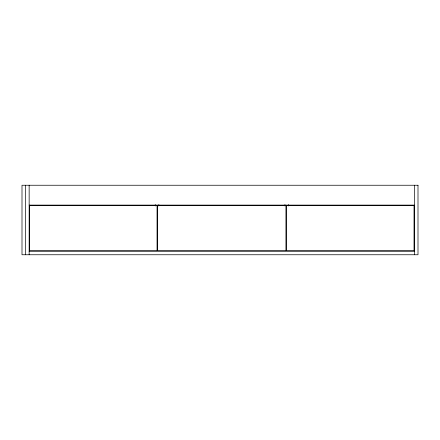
<?xml version="1.0" encoding="UTF-8"?>
<svg xmlns="http://www.w3.org/2000/svg" width="440" height="440" viewBox="0 0 440 440"><rect width="100%" height="100%" fill="white"/><g stroke="black" fill="none" stroke-linecap="round" stroke-linejoin="round"><path stroke-width="0.66" d="M29.15 205.106L414.425 205.106M29.15 251.18L414.425 251.18M414.425 185.246L414.425 254.755M288.514 204.589L288.514 205.959M284.939 204.589L284.939 205.959M158.835 204.589L158.835 205.959M155.26 204.589L155.26 205.959M29.15 185.246L29.15 254.755M25.575 185.246L25.575 254.755M418 185.246L22 185.246L22 254.755L418 254.755L418 185.246M157.047 205.502L29.546 205.502L29.546 250.784L157.047 250.784L157.047 205.502M285.934 205.502L157.641 205.502L157.641 250.784L285.934 250.784L285.934 205.502M414.029 205.502L286.528 205.502L286.528 250.784L414.029 250.784L414.029 205.502"/></g></svg>
